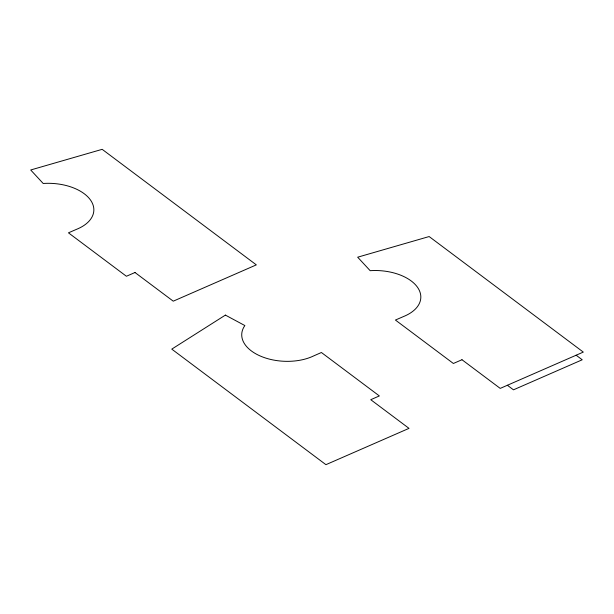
<?xml version="1.0" encoding="UTF-8"?>
<svg xmlns="http://www.w3.org/2000/svg" width="614" height="614" viewBox="0 0 614 614"><rect width="100%" height="100%" fill="white"/><g stroke="black" fill="none" stroke-linecap="round" stroke-linejoin="round"><path stroke-width="0.92" d="M576.139 355.222L582.226 359.781L513.473 389.829L507.379 385.262M225.399 315.105L171.774 349.128L325.927 464.668L409.008 428.365L370.756 399.699L379.352 395.938L321.398 352.505L313.378 356.043A43.249 25.051 2.8 0 1 259.906 355.859A43.249 25.051 2.8 0 1 244.863 325.558L225.399 315.105M134.996 272.509L126.4 276.262L68.453 232.829L76.527 229.329A43.249 25.051 2.8 0 0 90.312 199.765A43.249 25.051 2.8 0 0 43.195 183.479L30.7 169.978L102.177 149.332L256.33 264.872L173.248 301.175L134.996 272.509M461.974 359.727L453.378 363.48L395.424 320.047L403.498 316.548A43.249 25.051 2.8 0 0 417.282 286.976A43.249 25.051 2.8 0 0 370.173 270.69L357.67 257.197L429.148 236.551L583.3 352.091L500.218 388.393L461.974 359.727"/></g></svg>
